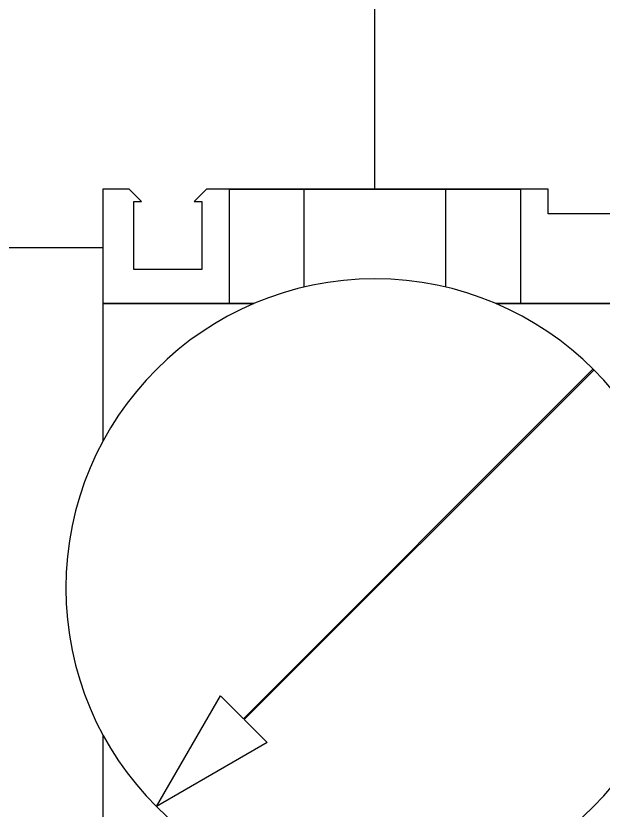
# Model space of a CAD drawing. Header units: millimetres. Extents: x 256 to 2599, y 626 to 1192.
# Drawn here: x 1899.34 to 1906.86, y 1050.77 to 1060.94 of the extents above; entities that cross this region are included whole.
import ezdxf

# ---------------------------------------------------------------- set-up
doc = ezdxf.new("R2010")
doc.units = ezdxf.units.MM
for name, color, linetype in [('Aria compressa', 140, 'Continuous'), ('MAIN-1', 7, 'Continuous'), ('MAIN-2', 7, 'Continuous')]:
    doc.layers.add(name, color=color, linetype=linetype)
doc.styles.add('PNP_LTYPE', font='txt.shx')
doc.linetypes.add('ISO-GENERAL', pattern='A,5,["/",PNP_LTYPE,S=1.5,R=0,X=0,Y=-0.75],-0.0001', length=5.0001)

msp = doc.modelspace()

# ---------------------------------------------------------------- linework, layer by layer
at = {"layer": 'Aria compressa', "linetype": 'ISO-GENERAL'}
msp.add_line((1903.937, 1058.724), (1903.937, 1065.514), dxfattribs=at)
at = {"layer": 'MAIN-1'}
for p, q in [((1900.454, 1058.724), (1900.454, 1057.26)), ((1900.454, 1057.972), (1896.971, 1057.972)), ((1902.386, 1057.26), (1900.454, 1057.26)), ((1900.454, 1057.26), (1900.454, 1055.498)), ((1900.454, 1057.26), (1902.386, 1057.26)), ((1907.42, 1057.26), (1905.488, 1057.26)), ((1905.488, 1057.26), (1907.42, 1057.26)), ((1900.454, 1051.738), (1900.454, 1049.976))]:
    msp.add_line(p, q, dxfattribs=at)
at = {"layer": 'MAIN-2'}
for p, q in [((1900.454, 1058.724), (1900.454, 1058.724)), ((1900.788, 1058.724), (1900.454, 1058.724)), ((1900.788, 1058.724), (1900.788, 1058.724)), ((1900.946, 1058.566), (1900.788, 1058.724)), ((1901.782, 1058.724), (1901.624, 1058.566)), ((1901.782, 1058.724), (1901.782, 1058.724)), ((1902.069, 1058.724), (1901.782, 1058.724)), ((1902.069, 1058.724), (1902.069, 1058.724)), ((1902.069, 1058.724), (1902.069, 1058.724)), ((1905.805, 1058.724), (1902.069, 1058.724)), ((1902.069, 1058.724), (1902.069, 1057.26)), ((1902.069, 1058.724), (1905.805, 1058.724)), ((1902.069, 1058.724), (1905.805, 1058.724)), ((1903.031, 1057.471), (1903.031, 1058.724)), ((1904.843, 1057.471), (1904.843, 1058.724)), ((1905.805, 1058.724), (1905.805, 1058.724)), ((1905.805, 1058.724), (1905.805, 1058.724)), ((1906.154, 1058.724), (1905.805, 1058.724)), ((1905.805, 1057.26), (1905.805, 1058.724)), ((1906.154, 1058.724), (1906.154, 1058.724)), ((1906.154, 1058.408), (1906.154, 1058.724)), ((1900.85, 1058.566), (1900.85, 1058.566)), ((1900.85, 1057.695), (1900.85, 1058.566)), ((1900.85, 1058.566), (1900.946, 1058.566)), ((1900.946, 1058.566), (1900.946, 1058.566)), ((1901.624, 1058.566), (1901.624, 1058.566)), ((1901.624, 1058.566), (1901.72, 1058.566)), ((1901.72, 1058.566), (1901.72, 1058.566)), ((1901.72, 1058.566), (1901.72, 1057.695)), ((1906.154, 1058.408), (1906.154, 1058.408)), ((1907.025, 1058.408), (1906.154, 1058.408)), ((1900.85, 1057.695), (1900.85, 1057.695)), ((1901.72, 1057.695), (1900.85, 1057.695)), ((1901.72, 1057.695), (1901.72, 1057.695)), ((1900.454, 1057.26), (1900.454, 1057.26)), ((1900.454, 1057.26), (1900.454, 1057.26)), ((1900.454, 1057.26), (1900.454, 1057.26)), ((1900.454, 1057.26), (1900.454, 1057.26)), ((1902.069, 1057.26), (1902.069, 1057.26)), ((1902.069, 1057.26), (1902.069, 1057.26)), ((1902.069, 1057.26), (1902.069, 1057.26)), ((1902.069, 1057.26), (1902.069, 1057.26)), ((1905.805, 1057.26), (1905.805, 1057.26)), ((1905.805, 1057.26), (1905.805, 1057.26)), ((1905.805, 1057.26), (1905.805, 1057.26)), ((1905.805, 1057.26), (1905.805, 1057.26)), ((1902.252, 1051.944), (1906.73, 1056.423)), ((1906.742, 1056.411), (1902.263, 1051.933)), ((1901.138, 1050.819), (1901.958, 1052.239)), ((1901.958, 1052.239), (1902.252, 1051.944)), ((1901.958, 1052.239), (1901.958, 1052.239)), ((1902.252, 1051.944), (1902.252, 1051.944)), ((1902.263, 1051.933), (1902.263, 1051.933)), ((1902.263, 1051.933), (1902.558, 1051.639)), ((1902.558, 1051.639), (1901.138, 1050.819)), ((1902.558, 1051.639), (1902.558, 1051.639))]:
    msp.add_line(p, q, dxfattribs=at)
for start, end in [(360, 180), (180, 360)]:
    msp.add_arc((1903.937, 1053.618), 3.958, start, end, dxfattribs=at)

doc.saveas('drawing.dxf')
